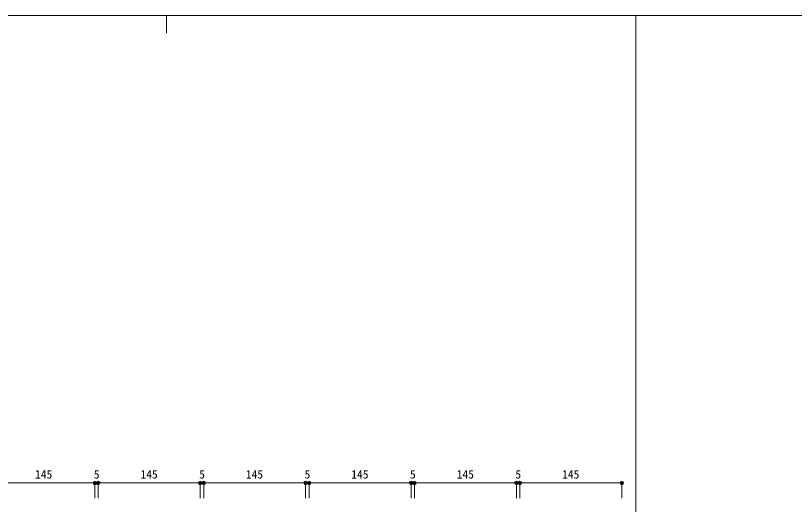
# Model space of a CAD drawing. Units: millimetres on the paper. Extents: x -401 to 401, y -279 to 279.
# Drawn here: x -176.6 to 45.1, y 139.7 to 278.7 of the extents above; entities that cross this region are included whole.
import ezdxf
from ezdxf.enums import TextEntityAlignment as Align

# ---------------------------------------------------------------- set-up
doc = ezdxf.new("R2010")
doc.units = ezdxf.units.MM
for name, color, linetype, lineweight in [('0-0_A-C01-補助線(非印刷)', 4, 'Continuous', 9), ('0-5_0-A11-寸法_詳細', 5, 'Continuous', 9), ('0-6_0', 7, 'Continuous', 9), ('1-3_0-A01-枠A', 4, 'Continuous', 9)]:
    doc.layers.add(name, color=color, linetype=linetype, lineweight=lineweight)
doc.styles.add('ＭＳ ゴシック', font='')
doc.styles.get('ＭＳ ゴシック').set_extended_font_data('MS Gothic')

# ---------------------------------------------------------------- blocks, each defined once
blk = doc.blocks.new('_Dot')
at = {"layer": '0-6_0'}
blk.add_line((-0.5, 0), (-1, 0), dxfattribs=at)
for radius in [0.5, 0.25]:
    blk.add_circle((0, 0), radius, dxfattribs=at)

msp = doc.modelspace()

# ---------------------------------------------------------------- linework, layer by layer
at = {"layer": '0-0_A-C01-補助線(非印刷)'}
for p, q in [((-133.556, 278.667), (-133.556, 273.667)), ((0, -252), (0, 278.667)), ((0, 278.667), (0, 273.667))]:
    msp.add_line(p, q, dxfattribs=at)
at = {"layer": '0-5_0-A11-寸法_詳細'}
for p, q in [((-182.013, 145.796), (-155.013, 145.796)), ((-155.013, 145.796), (-156.013, 145.796)), ((-154.013, 141.498), (-154.013, 145.796)), ((-154.013, 141.498), (-154.013, 145.796)), ((-154.013, 145.796), (-153.013, 145.796)), ((-153.013, 141.498), (-153.013, 145.796)), ((-153.013, 141.498), (-153.013, 145.796)), ((-152.013, 145.796), (-151.013, 145.796)), ((-152.013, 145.796), (-125.013, 145.796)), ((-125.013, 145.796), (-126.013, 145.796)), ((-124.013, 141.498), (-124.013, 145.796)), ((-124.013, 141.498), (-124.013, 145.796)), ((-124.013, 145.796), (-123.013, 145.796)), ((-123.013, 141.498), (-123.013, 145.796)), ((-123.013, 141.498), (-123.013, 145.796)), ((-122.013, 145.796), (-121.013, 145.796)), ((-122.013, 145.796), (-95.013, 145.796)), ((-95.013, 145.796), (-96.013, 145.796)), ((-94.013, 141.498), (-94.013, 145.796)), ((-94.013, 141.498), (-94.013, 145.796)), ((-94.013, 145.796), (-93.013, 145.796)), ((-93.013, 141.498), (-93.013, 145.796)), ((-93.013, 141.498), (-93.013, 145.796)), ((-92.013, 145.796), (-91.013, 145.796)), ((-92.013, 145.796), (-65.013, 145.796)), ((-65.013, 145.796), (-66.013, 145.796)), ((-64.013, 141.498), (-64.013, 145.796)), ((-64.013, 141.498), (-64.013, 145.796)), ((-64.013, 145.796), (-63.013, 145.796)), ((-63.013, 141.498), (-63.013, 145.796)), ((-63.013, 141.498), (-63.013, 145.796)), ((-62.013, 145.796), (-61.013, 145.796)), ((-62.013, 145.796), (-35.013, 145.796)), ((-35.013, 145.796), (-36.013, 145.796)), ((-34.013, 141.498), (-34.013, 145.796)), ((-34.013, 141.498), (-34.013, 145.796)), ((-34.013, 145.796), (-33.013, 145.796)), ((-33.013, 141.498), (-33.013, 145.796)), ((-33.013, 141.498), (-33.013, 145.796)), ((-32.013, 145.796), (-31.013, 145.796)), ((-32.013, 145.796), (-5.013, 145.796)), ((-4.013, 141.498), (-4.013, 145.796))]:
    msp.add_line(p, q, dxfattribs=at)
at = {"layer": '1-3_0-A01-枠A'}
msp.add_line((-400.667, 278.667), (400.667, 278.667), dxfattribs=at)

# ---------------------------------------------------------------- block references
at = {"layer": '0-5_0-A11-寸法_詳細'}
for p in [(-154.013, 145.796), (-154.013, 145.796), (-124.013, 145.796), (-124.013, 145.796), (-94.013, 145.796), (-94.013, 145.796), (-64.013, 145.796), (-64.013, 145.796), (-34.013, 145.796), (-34.013, 145.796), (-4.013, 145.796)]:
    msp.add_blockref('_Dot', p, dxfattribs=at)
at = {"layer": '0-5_0-A11-寸法_詳細', "rotation": 180}
for p in [(-153.013, 145.796), (-153.013, 145.796), (-123.013, 145.796), (-123.013, 145.796), (-93.013, 145.796), (-93.013, 145.796), (-63.013, 145.796), (-63.013, 145.796), (-33.013, 145.796), (-33.013, 145.796)]:
    msp.add_blockref('_Dot', p, dxfattribs=at)

# ---------------------------------------------------------------- texts
at = {"layer": '0-5_0-A11-寸法_詳細', "style": 'ＭＳ ゴシック'}
for s, p in [('145', (-171.014, 146.334)), ('5', (-154.3, 146.334)), ('145', (-141.014, 146.334)), ('5', (-124.3, 146.334)), ('145', (-111.014, 146.334)), ('5', (-94.3, 146.334)), ('145', (-81.014, 146.334)), ('5', (-64.3, 146.334)), ('145', (-51.014, 146.334)), ('5', (-34.3, 146.334)), ('145', (-21.014, 146.334))]:
    msp.add_text(s, height=2.405, dxfattribs=at).set_placement(p, align=Align.BOTTOM_LEFT)

doc.saveas('drawing.dxf')
